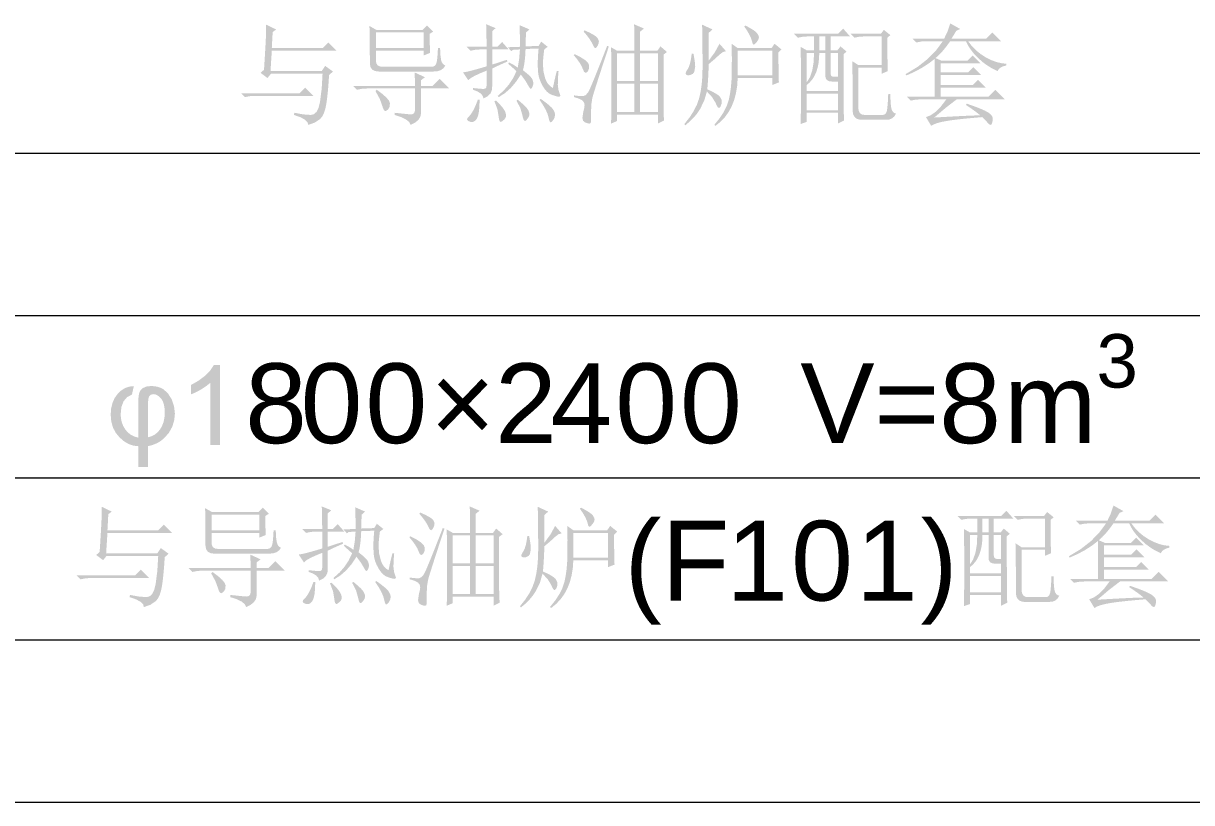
# Model space of a CAD drawing. Header units: millimetres. Extents: x 0 to 383, y 25 to 284.
# Drawn here: x 71.46 to 116, y 124.15 to 153.84 of the extents above; entities that cross this region are included whole.
import ezdxf

# ---------------------------------------------------------------- set-up
doc = ezdxf.new("R2010")
doc.units = ezdxf.units.MM

msp = doc.modelspace()

# ---------------------------------------------------------------- hatches: boundary and pattern name
h = msp.add_hatch(color=0)
h.paths.add_polyline_path([(79.757102, 151.176743), (81.989524, 151.176743), (82.204498, 151.391717), (82.518691, 151.077524), (80.286269, 151.077524), (80.091966, 151.065122), (79.905931, 151.027915)])
h.paths.add_polyline_path([(80.633535, 152.069712), (80.649048, 152.30949), (80.66256, 152.524464), (80.674133, 152.714634), (80.683833, 152.879998), (80.691725, 153.020558), (80.697872, 153.136313), (80.70234, 153.227264), (80.705193, 153.29341), (80.712772, 153.52492), (80.716217, 153.789503), (81.096556, 153.607602), (80.964264, 153.508384), (80.931191, 152.896535), (82.865957, 152.896535), (83.080931, 153.111509), (83.395123, 152.797316), (80.931191, 152.797316), (80.881582, 152.020102), (82.832884, 152.020102), (82.965175, 152.21854), (83.262832, 152.003566), (83.114003, 151.871274), (83.0954, 151.574738), (83.072662, 151.297321), (83.045791, 151.039542), (83.014785, 150.801917), (82.974563, 150.594005), (82.920389, 150.424334), (82.852779, 150.29187), (82.77225, 150.19558), (82.573123, 150.059843), (82.320253, 149.969582), (82.292348, 150.073968), (82.192096, 150.172153), (82.019497, 150.264137), (81.77455, 150.34992), (81.791087, 150.432602), (82.130084, 150.370591), (82.419472, 150.34992), (82.540395, 150.379979), (82.63858, 150.470498), (82.714028, 150.621997), (82.766738, 150.83499), (82.832884, 151.351065), (82.865957, 151.920884), (80.898118, 151.920884), (80.765826, 151.755519), (80.501243, 151.953957)])
h = msp.add_hatch(color=0)
h.paths.add_polyline_path([(85.015696, 152.003566), (84.863767, 152.023203), (84.755247, 152.082114), (84.690135, 152.180299), (84.668431, 152.317759), (84.668172, 152.585959), (84.667397, 152.828322), (84.666105, 153.044846), (84.664296, 153.235532), (84.661971, 153.40038), (84.659129, 153.53939), (84.65577, 153.652561), (84.651894, 153.739894), (84.916477, 153.591066), (86.685878, 153.591066), (86.851243, 153.756431), (87.082753, 153.52492), (86.950462, 153.442238), (86.951495, 153.216929), (86.954596, 153.020558), (86.959764, 152.853127), (86.966998, 152.714634), (86.718951, 152.615415), (86.718951, 152.797316), (84.899941, 152.797316), (84.899941, 152.416977), (84.915444, 152.315692), (84.961953, 152.243345), (85.039467, 152.199936), (85.147988, 152.185467), (87.016608, 152.185467), (87.083873, 152.193735), (87.137186, 152.21854), (87.177063, 152.259881), (87.204021, 152.317759), (87.223572, 152.403542), (87.240539, 152.528599), (87.254405, 152.69293), (87.264655, 152.896535), (87.347337, 152.896535), (87.356294, 152.640909), (87.385922, 152.439026), (87.411674, 152.361425), (87.447245, 152.301911), (87.492117, 152.259967), (87.545774, 152.235076), (87.479628, 152.133791), (87.38041, 152.061444), (87.248118, 152.018035), (87.082753, 152.003566)])
h.paths.add_polyline_path([(84.899941, 153.491847), (84.899941, 152.896535), (86.718951, 152.896535), (86.718951, 153.491847)])
h.paths.add_polyline_path([(85.611009, 150.432602), (85.822882, 150.409951), (85.995481, 150.39195), (86.128807, 150.379117), (86.222858, 150.371969), (86.289003, 150.378084), (86.338613, 150.404353), (86.371686, 150.450259), (86.388222, 150.515285), (86.388222, 151.358644), (84.569212, 151.358644), (84.362506, 151.346242), (84.172337, 151.309035), (84.023509, 151.457863), (86.388222, 151.457863), (86.384088, 151.751385), (86.371686, 151.970493), (86.768561, 151.788592), (86.619733, 151.672837), (86.619733, 151.457863), (87.066217, 151.457863), (87.3308, 151.722446), (87.694602, 151.358644), (86.619733, 151.358644), (86.619733, 150.416066), (86.594928, 150.282741), (86.520514, 150.163885), (86.39649, 150.059499), (86.222858, 149.969582), (86.166014, 150.080169), (86.045091, 150.180421), (85.860089, 150.270338), (85.611009, 150.34992)])
h.paths.add_polyline_path([(84.883405, 151.259425), (84.933014, 151.309035), (85.150141, 151.146771), (85.305773, 151.007244), (85.400427, 150.890456), (85.43462, 150.796405), (85.422217, 150.655845), (85.368474, 150.564894), (85.305773, 150.515285), (85.263743, 150.498748), (85.231704, 150.510117), (85.201731, 150.544224), (85.173826, 150.601068), (85.147988, 150.680649), (85.048769, 150.957635)])
h = msp.add_hatch(color=0)
h.paths.add_polyline_path([(89.927024, 152.929608), (90.390045, 152.946144), (90.389012, 153.214862), (90.385911, 153.442238), (90.380743, 153.628273), (90.373509, 153.772967), (90.753847, 153.607602), (90.621556, 153.491847), (90.614321, 153.291343), (90.609153, 153.136313), (90.606053, 153.026759), (90.605019, 152.962681), (91.101113, 152.979217), (91.200332, 153.144582), (91.448378, 152.946144), (91.316087, 152.846925), (91.27888, 152.532733), (91.266477, 152.284686), (91.287837, 152.0077), (91.354672, 151.738983), (91.407296, 151.617026), (91.473872, 151.51574), (91.553885, 151.435125), (91.646816, 151.375181), (91.687124, 151.570517), (91.725364, 151.743117), (91.761538, 151.892978), (91.795644, 152.020102), (91.86179, 152.020102), (91.837674, 151.731403), (91.834229, 151.496448), (91.858345, 151.30559), (91.911399, 151.14367), (91.926902, 151.100262), (91.923802, 151.069256), (91.902098, 151.050653), (91.86179, 151.044451), (91.833971, 151.048586), (91.783931, 151.060988), (91.712187, 151.081658), (91.619255, 151.110597), (91.519003, 151.157106), (91.424952, 151.230487), (91.337102, 151.330739), (91.255453, 151.457863), (91.186121, 151.594375), (91.134875, 151.723135), (91.101199, 151.844661), (91.084576, 151.959469), (91.072174, 152.157217), (91.06804, 152.301222), (91.076308, 152.578208), (91.101113, 152.879998), (90.605019, 152.863462), (90.592617, 152.620583), (90.571946, 152.404575), (90.543007, 152.215439), (90.5058, 152.053175), (90.652561, 151.937506), (90.762115, 151.83889), (90.834462, 151.757845), (90.869602, 151.694885), (90.894407, 151.60738), (90.902675, 151.557082), (90.894407, 151.499204), (90.869602, 151.42479), (90.83653, 151.362778), (90.803457, 151.342108), (90.762115, 151.375181), (90.704238, 151.474399), (90.584349, 151.676971), (90.423118, 151.887811), (90.240183, 151.610825), (90.038645, 151.375181), (89.818504, 151.180877), (89.579759, 151.027915), (89.546686, 151.077524), (89.777163, 151.285264), (89.9725, 151.511606), (90.132697, 151.756553), (90.257753, 152.020102), (89.943561, 152.301222), (89.976634, 152.350832), (90.175071, 152.243345), (90.307363, 152.152394), (90.361106, 152.491391), (90.390045, 152.846925), (90.125462, 152.830389), (90.059316, 152.78078)])
h.paths.add_polyline_path([(91.134186, 150.928696), (91.183795, 150.961769), (91.361648, 150.831544), (91.498677, 150.72199), (91.595398, 150.633107), (91.652328, 150.564894), (91.709517, 150.457407), (91.729498, 150.366457), (91.712962, 150.258281), (91.663352, 150.162507), (91.605475, 150.092916), (91.564134, 150.0688), (91.540363, 150.080169), (91.518658, 150.114276), (91.499021, 150.17112), (91.481451, 150.250701), (91.441144, 150.392295), (91.36983, 150.552492), (91.267511, 150.731292)])
h.paths.add_polyline_path([(89.116738, 152.946144), (89.115704, 153.241733), (89.112604, 153.483579), (89.107436, 153.671681), (89.100201, 153.80604), (89.464003, 153.657212), (89.331712, 153.541457), (89.331712, 152.946144), (89.530149, 152.946144), (89.71205, 153.128045), (89.960097, 152.846925), (89.331712, 152.846925), (89.331712, 152.268149), (89.441266, 152.304323), (89.57149, 152.346697), (89.722386, 152.395273), (89.893951, 152.45005), (89.910488, 152.383905), (89.731687, 152.305356), (89.575625, 152.235076), (89.442299, 152.173065), (89.331712, 152.119321), (89.331712, 151.42479), (89.317242, 151.279062), (89.257298, 151.156072), (89.151878, 151.05582), (89.000983, 150.978306), (88.969977, 151.079591), (88.893496, 151.168475), (88.771539, 151.244956), (88.604108, 151.309035), (88.604108, 151.375181), (88.74062, 151.360711), (88.852844, 151.350376), (88.941296, 151.344175), (89.006495, 151.342108), (89.053951, 151.349342), (89.088488, 151.371046), (89.109589, 151.40722), (89.116738, 151.457863), (89.116738, 152.036639), (88.850087, 151.927085), (88.645449, 151.829933), (88.502822, 151.745184), (88.422207, 151.672837), (88.223769, 151.970493), (88.372597, 151.997365), (88.571035, 152.044907), (88.819082, 152.11312), (89.116738, 152.202003), (89.116738, 152.846925), (88.901764, 152.846925), (88.695058, 152.834523), (88.504889, 152.797316), (88.356061, 152.946144)])
h.paths.add_polyline_path([(88.786009, 150.928696), (88.852155, 150.928696), (88.845953, 150.679616), (88.82735, 150.478078), (88.796344, 150.324082), (88.752936, 150.217628), (88.700312, 150.147349), (88.642004, 150.101873), (88.578528, 150.081203), (88.510401, 150.085337), (88.406359, 150.126678), (88.372597, 150.184556), (88.393268, 150.238299), (88.45528, 150.300311), (88.537962, 150.401597), (88.620644, 150.540089), (88.703326, 150.715789)])
h.paths.add_polyline_path([(89.48054, 150.895623), (89.6211, 150.755063), (89.728587, 150.63104), (89.803001, 150.523553), (89.844342, 150.432602), (89.859845, 150.355002), (89.856744, 150.287219), (89.83504, 150.228739), (89.794733, 150.179043), (89.71205, 150.109452), (89.662441, 150.085337), (89.632469, 150.097739), (89.608697, 150.134946), (89.591127, 150.196958), (89.579759, 150.283774), (89.530149, 150.573162), (89.414394, 150.879087)])
h.paths.add_polyline_path([(90.307363, 150.928696), (90.462392, 150.798558), (90.580214, 150.689607), (90.66083, 150.60236), (90.704238, 150.537333), (90.741445, 150.445694), (90.753847, 150.382993), (90.733866, 150.287908), (90.676677, 150.201092), (90.61811, 150.13908), (90.588483, 150.11841), (90.557477, 150.130812), (90.530605, 150.168019), (90.507867, 150.230031), (90.489264, 150.316847), (90.406582, 150.610369), (90.257753, 150.895623)])
h = msp.add_hatch(color=0)
h.paths.add_polyline_path([(94.970644, 151.540545), (94.970644, 150.465675), (95.648639, 150.465675), (95.648639, 151.540545)])
h.paths.add_polyline_path([(93.862701, 150.019191), (93.875104, 150.333384), (93.879238, 150.614503), (93.879238, 152.350832), (93.862701, 152.929608), (94.094212, 152.797316), (94.75567, 152.797316), (94.755412, 153.001179), (94.754637, 153.182822), (94.753345, 153.342244), (94.751536, 153.479445), (94.749211, 153.594425), (94.746368, 153.687184), (94.743009, 153.757722), (94.739134, 153.80604), (95.119472, 153.640675), (94.970644, 153.52492), (94.970644, 152.797316), (95.632102, 152.797316), (95.747858, 152.962681), (95.995905, 152.747707), (95.863613, 152.648488), (95.863613, 150.597967), (95.880149, 150.134946), (95.648639, 150.019191), (95.648639, 150.366457), (94.094212, 150.366457), (94.094212, 150.11841)])
h.paths.add_polyline_path([(94.094212, 152.698097), (94.094212, 151.639764), (94.75567, 151.639764), (94.75567, 152.698097)])
h.paths.add_polyline_path([(94.970644, 152.698097), (94.970644, 151.639764), (95.648639, 151.639764), (95.648639, 152.698097)])
h.paths.add_polyline_path([(94.094212, 151.540545), (94.094212, 150.465675), (94.75567, 150.465675), (94.75567, 151.540545)])
h.paths.add_polyline_path([(93.780019, 152.962681), (93.643593, 152.548505), (93.523704, 152.182453), (93.420351, 151.864589), (93.333535, 151.594978), (93.263255, 151.373684), (93.209511, 151.200773), (93.172304, 151.076308), (93.151634, 151.000354), (93.114427, 150.772289), (93.102024, 150.498748), (93.102024, 150.36327), (93.102024, 150.254146), (93.102024, 150.170861), (93.102024, 150.112898), (93.085488, 150.043307), (93.035878, 150.019191), (92.970422, 150.030904), (92.876026, 150.063288), (92.796789, 150.125989), (92.771295, 150.234165), (92.804368, 150.465675), (92.841575, 150.614503), (92.853977, 150.730259), (92.833996, 150.821209), (92.776807, 150.895623), (92.729179, 150.928696), (92.660363, 150.961769), (92.569843, 150.994842), (92.457102, 151.027915), (92.457102, 151.094061), (92.578111, 151.079677), (92.6769, 151.069945), (92.753984, 151.06538), (92.80988, 151.0665), (92.900831, 151.107841), (92.991781, 151.215328), (93.023035, 151.273712), (93.071277, 151.37854), (93.136443, 151.529747), (93.218469, 151.727269), (93.317289, 151.971042), (93.43284, 152.261001), (93.565056, 152.597081), (93.713873, 152.979217)])
h.paths.add_polyline_path([(92.473639, 152.665024), (92.71247, 152.545221), (92.883605, 152.434203), (92.987561, 152.332486), (93.024854, 152.240589), (93.016586, 152.095895), (92.975245, 152.009078), (92.924946, 151.967048), (92.88705, 151.953957), (92.837441, 151.991164), (92.787832, 152.102785), (92.741323, 152.210272), (92.667942, 152.334295), (92.56769, 152.474855), (92.440566, 152.631951)])
h.paths.add_polyline_path([(92.853977, 153.57453), (93.052415, 153.481598), (93.201243, 153.401586), (93.300462, 153.335009), (93.350071, 153.282385), (93.387278, 153.203148), (93.399681, 153.144582), (93.387278, 153.070857), (93.350071, 152.984729), (93.304596, 152.917894), (93.267389, 152.896535), (93.21778, 152.929608), (93.16817, 153.028826), (93.109259, 153.140447), (93.031744, 153.260337), (92.935626, 153.388494), (92.820905, 153.52492)])
h = msp.add_hatch(color=0)
h.paths.add_polyline_path([(97.798378, 149.969582), (98.000003, 150.220815), (98.158735, 150.46223), (98.275094, 150.694344), (98.349594, 150.917672), (98.397136, 151.147029), (98.432276, 151.39654), (98.455014, 151.665688), (98.465349, 151.953957), (98.468794, 152.528599), (98.459837, 153.061899), (98.691347, 152.896535), (99.981191, 152.896535), (100.096946, 153.061899), (100.36153, 152.846925), (100.245774, 152.73117), (100.246033, 152.499918), (100.246808, 152.293988), (100.2481, 152.113378), (100.249908, 151.958091), (100.252234, 151.828124), (100.255076, 151.72348), (100.258435, 151.644156), (100.262311, 151.590155), (100.014264, 151.490936), (100.014264, 151.755519), (98.691347, 151.755519), (98.670935, 151.455796), (98.626235, 151.176743), (98.557247, 150.918361), (98.463971, 150.680649), (98.346407, 150.463608), (98.204555, 150.267238), (98.038416, 150.091538), (97.847988, 149.936509)])
h.paths.add_polyline_path([(98.989003, 153.756431), (99.159536, 153.663413), (99.290794, 153.582798), (99.382778, 153.514585), (99.435488, 153.458774), (99.485097, 153.371958), (99.501634, 153.309946), (99.480963, 153.22313), (99.418951, 153.128045), (99.348671, 153.053631), (99.303196, 153.028826), (99.261855, 153.061899), (99.23705, 153.161118), (99.199843, 153.276873), (99.137832, 153.409165), (99.051015, 153.557993), (98.939394, 153.723358)])
h.paths.add_polyline_path([(98.691347, 152.797316), (98.691347, 151.854738), (100.014264, 151.854738), (100.014264, 152.797316)])
h.paths.add_polyline_path([(97.335358, 153.789503), (97.732233, 153.607602), (97.583405, 153.475311), (97.583405, 152.416977), (97.819049, 152.735304), (97.996816, 153.061899), (98.244863, 152.78078), (98.120839, 152.743572), (97.98028, 152.631951), (97.806647, 152.470721), (97.583405, 152.284686), (97.580304, 152.088315), (97.571002, 151.863006), (97.555499, 151.608758), (97.533795, 151.325571), (97.706394, 151.245989), (97.843854, 151.172609), (97.946173, 151.10543), (98.013352, 151.044451), (98.079498, 150.921117), (98.079498, 150.78538), (98.038846, 150.673759), (97.985792, 150.620016), (97.955733, 150.62303), (97.923091, 150.656534), (97.887348, 150.72001), (97.847988, 150.812941), (97.715696, 151.027915), (97.517259, 151.242889), (97.41804, 150.899757), (97.252675, 150.564894), (97.143121, 150.40263), (97.012897, 150.246567), (96.862002, 150.096706), (96.690436, 149.953045), (96.657363, 150.002655), (96.853733, 150.249668), (97.012897, 150.494614), (97.134853, 150.737493), (97.219602, 150.978306), (97.27748, 151.23152), (97.318821, 151.511606), (97.343626, 151.818564), (97.351894, 152.152394), (97.350861, 152.515163), (97.34776, 152.908937), (97.342592, 153.333717)])
h.paths.add_polyline_path([(97.004628, 152.681561), (97.033567, 152.526531), (97.054238, 152.392173), (97.06664, 152.278485), (97.070774, 152.185467), (97.037701, 151.992542), (96.983958, 151.917439), (96.888873, 151.871274), (96.789655, 151.858872), (96.723509, 151.887811), (96.709039, 151.91985), (96.71524, 151.966359), (96.742112, 152.027337), (96.789655, 152.102785), (96.836163, 152.194769), (96.876471, 152.321893), (96.910577, 152.484157), (96.938483, 152.681561)])
h = msp.add_hatch(color=0)
h.dxf.hatch_style = 2
h.paths.add_polyline_path([(105.35554, 153.260337), (106.562701, 153.260337), (106.686725, 153.520786), (106.794212, 153.839113), (107.17455, 153.624139), (107.025722, 153.557993), (106.843821, 153.260337), (108.166738, 153.260337), (108.398248, 153.491847), (108.728977, 153.161118), (107.472207, 153.161118), (107.612853, 152.980251), (107.770552, 152.817987), (107.945821, 152.674326), (108.139177, 152.549269), (108.340629, 152.44695), (108.539497, 152.371502), (108.735265, 152.322926), (108.927415, 152.301222), (108.927415, 152.235076), (108.807526, 152.203037), (108.712441, 152.156528), (108.642161, 152.09555), (108.596686, 152.020102), (108.395148, 152.119407), (108.203945, 152.235765), (108.023077, 152.369693), (107.852545, 152.521708), (107.699583, 152.682853), (107.571425, 152.84348), (107.468072, 153.003074), (107.389524, 153.161118), (106.794212, 153.161118), (106.647451, 152.95958), (106.504824, 152.784914), (106.366331, 152.637119), (106.231972, 152.516196), (106.463483, 152.416977), (107.45567, 152.416977), (107.654108, 152.615415), (107.951764, 152.317759), (106.43041, 152.317759), (106.43041, 151.970493), (107.472207, 151.970493), (107.670644, 152.168931), (107.9683, 151.871274), (106.43041, 151.871274), (106.43041, 151.490936), (107.654108, 151.490936), (107.852545, 151.689373), (108.150201, 151.391717), (106.43041, 151.391717), (106.43041, 151.044451), (108.24942, 151.044451), (108.514003, 151.309035), (108.877806, 150.945233), (107.042259, 150.945233), (106.612311, 150.614503), (106.389069, 150.424334), (106.182363, 150.250701), (106.517226, 150.27008), (106.819016, 150.286875), (107.087734, 150.301086), (107.323378, 150.312713), (107.52595, 150.321756), (107.695449, 150.328216), (107.831875, 150.332092), (107.935227, 150.333384), (107.857713, 150.401597), (107.740924, 150.49048), (107.584861, 150.600034), (107.389524, 150.730259), (107.422597, 150.779868), (107.696482, 150.684783), (107.922825, 150.597967), (108.101626, 150.519419), (108.232884, 150.449139), (108.324868, 150.38084), (108.385846, 150.30789), (108.415818, 150.229772), (108.414785, 150.14597), (108.397215, 150.069575), (108.377578, 150.014368), (108.355874, 149.980864), (108.332102, 149.969582), (108.265957, 150.002655), (108.154336, 150.126678), (108.01791, 150.267238), (107.626202, 150.234079), (107.277903, 150.200403), (106.973012, 150.165694), (106.71153, 150.129434), (106.491388, 150.089213), (106.31052, 150.043307), (106.168927, 149.992233), (106.066608, 149.936509), (105.86817, 150.267238), (106.041803, 150.333384), (106.231972, 150.465675), (106.434544, 150.668247), (106.645384, 150.945233), (105.686269, 150.945233), (105.479563, 150.93283), (105.289394, 150.895623), (105.140566, 151.044451), (106.198899, 151.044451), (106.198899, 152.483123), (105.958087, 152.301222), (105.698671, 152.135858), (105.420652, 151.98703), (105.12403, 151.854738), (105.090957, 151.904347), (105.549843, 152.181333), (105.934316, 152.483123), (106.252643, 152.809718), (106.513092, 153.161118), (105.901243, 153.161118), (105.694537, 153.148716), (105.504368, 153.111509)])
h = msp.add_hatch(color=0)
h.paths.add_polyline_path([(104.396425, 153.29341), (104.397459, 152.891367), (104.400559, 152.545135), (104.405727, 152.254713), (104.412962, 152.020102), (104.181451, 151.920884), (104.181451, 152.152394), (103.288483, 152.152394), (103.288483, 150.63104), (103.305019, 150.501849), (103.354628, 150.411932), (103.437311, 150.361289), (103.553066, 150.34992), (104.214524, 150.34992), (104.274469, 150.360255), (104.322011, 150.391261), (104.357151, 150.442938), (104.379889, 150.515285), (104.395392, 150.616571), (104.408828, 150.755063), (104.420197, 150.930763), (104.429498, 151.14367), (104.512181, 151.14367), (104.514248, 150.980373), (104.520449, 150.837746), (104.530784, 150.715789), (104.545253, 150.614503), (104.569025, 150.532855), (104.607265, 150.469809), (104.659975, 150.425368), (104.727155, 150.39953), (104.659975, 150.292043), (104.574192, 150.217628), (104.469806, 150.176287), (104.346816, 150.168019), (103.48692, 150.168019), (103.386409, 150.166986), (103.299851, 150.180421), (103.227246, 150.208327), (103.168593, 150.250701), (103.123893, 150.307545), (103.093146, 150.378859), (103.076351, 150.464642), (103.073509, 150.564894), (103.07325, 150.911901), (103.072475, 151.225319), (103.071183, 151.505147), (103.069375, 151.751385), (103.067049, 151.964034), (103.064207, 152.143092), (103.060848, 152.288561), (103.056972, 152.400441), (103.288483, 152.251613), (104.181451, 152.251613), (104.181451, 153.343019), (103.53653, 153.343019), (103.329824, 153.330617), (103.139655, 153.29341), (102.990826, 153.442238), (104.148378, 153.442238), (104.264134, 153.591066), (104.512181, 153.392628)])
h.paths.add_polyline_path([(102.726243, 152.665024), (102.726501, 152.184175), (102.727277, 151.750351), (102.728568, 151.363553), (102.730377, 151.023781), (102.732703, 150.731034), (102.735545, 150.485312), (102.738904, 150.286617), (102.74278, 150.134946), (102.511269, 150.019191), (102.511269, 150.432602), (101.320644, 150.432602), (101.320644, 150.085337), (101.089134, 150.002655), (101.096368, 150.285841), (101.101536, 150.622772), (101.104637, 151.013446), (101.10567, 151.457863), (101.104637, 151.904347), (101.101536, 152.301222), (101.096368, 152.648488), (101.089134, 152.946144), (101.320644, 152.813852), (101.601764, 152.813852), (101.601764, 153.343019), (101.38679, 153.343019), (101.180084, 153.330617), (100.989915, 153.29341), (100.841087, 153.442238), (102.511269, 153.442238), (102.709707, 153.640675), (102.97429, 153.343019), (102.230149, 153.343019), (102.230149, 152.813852), (102.494733, 152.813852), (102.610488, 152.962681), (102.841998, 152.764243)])
h.paths.add_polyline_path([(101.800201, 153.343019), (101.800201, 152.813852), (102.031712, 152.813852), (102.031712, 153.343019)])
h.paths.add_polyline_path([(102.230149, 152.714634), (102.230149, 151.953957), (102.237384, 151.888844), (102.259088, 151.842336), (102.295262, 151.81443), (102.345905, 151.805128), (102.511269, 151.805128), (102.511269, 152.714634)])
h.paths.add_polyline_path([(101.800201, 152.714634), (101.792708, 152.503794), (101.770229, 152.30949), (101.732764, 152.131724), (101.680312, 151.970493), (101.612874, 151.825799), (101.53045, 151.697641), (101.43304, 151.58602), (101.320644, 151.490936), (101.320644, 151.259425), (102.511269, 151.259425), (102.511269, 151.623227), (102.279759, 151.623227), (102.165037, 151.63873), (102.085455, 151.685239), (102.041014, 151.762754), (102.031712, 151.871274), (102.031712, 152.714634)])
h.paths.add_polyline_path([(101.320644, 152.714634), (101.320644, 151.590155), (101.443634, 151.784458), (101.531484, 152.036639), (101.584194, 152.346697), (101.601764, 152.714634)])
h.paths.add_polyline_path([(101.320644, 151.160207), (101.320644, 150.531821), (102.511269, 150.531821), (102.511269, 151.160207)])
h = msp.add_hatch(color=0)
h.dxf.hatch_style = 2
h.paths.add_polyline_path([(0.338667, 148.868253), (382.982611, 148.868253), (382.982611, 148.910587), (0.338667, 148.910587)])
h = msp.add_hatch(color=0)
h.dxf.hatch_style = 2
h.paths.add_polyline_path([(0.338667, 142.687587), (382.982611, 142.687587), (382.982611, 142.72992), (0.338667, 142.72992)])
h = msp.add_hatch(color=0)
h.dxf.hatch_style = 2
h.paths.add_polyline_path([(78.960398, 137.77692), (78.591084, 137.77692), (78.591084, 140.147146), (78.430542, 140.01761), (78.232794, 139.888075), (78.027466, 139.775765), (77.846943, 139.700661), (77.846943, 140.058951), (78.135642, 140.220871), (78.387134, 140.411729), (78.588328, 140.617746), (78.723375, 140.819628), (78.960398, 140.819628)])
h = msp.add_hatch(color=0)
h.paths.add_polyline_path([(75.671495, 140.014854), (75.599837, 139.695149), (75.411735, 139.592744), (75.277376, 139.434011), (75.196761, 139.218434), (75.169889, 138.945497), (75.18031, 138.788486), (75.211919, 138.640261), (75.265232, 138.501338), (75.340766, 138.372233), (75.434644, 138.258717), (75.550227, 138.166905), (75.686481, 138.097831), (75.842372, 138.052528), (75.842372, 139.41403), (75.85064, 139.606955), (75.875444, 139.750271), (75.926432, 139.857069), (76.01876, 139.943196), (76.146918, 140.000385), (76.316417, 140.020366), (76.45801, 140.01227), (76.585134, 139.988671), (76.697789, 139.950603), (76.795974, 139.899099), (76.965473, 139.746826), (77.110167, 139.524273), (77.204562, 139.254177), (77.236946, 138.967545), (77.212141, 138.719498), (77.137727, 138.471451), (77.005436, 138.232362), (76.806998, 138.013943), (76.682975, 137.915671), (76.542415, 137.835487), (76.385319, 137.772872), (76.211686, 137.727311), (76.211686, 136.933561), (75.842372, 136.933561), (75.842372, 137.727311), (75.654442, 137.748067), (75.471679, 137.810682), (75.295118, 137.915671), (75.125792, 138.063552), (74.977911, 138.24218), (74.872922, 138.446647), (74.810307, 138.675918), (74.78955, 138.92896), (74.806087, 139.161504), (74.855696, 139.37131), (74.938378, 139.558379), (75.054134, 139.72271), (75.192454, 139.852849), (75.342144, 139.945263), (75.502168, 139.999437)])
h.paths.add_polyline_path([(76.211686, 138.069064), (76.338896, 138.102223), (76.456288, 138.160704), (76.564377, 138.245022), (76.663682, 138.355696), (76.744125, 138.489108), (76.802864, 138.641639), (76.838865, 138.813808), (76.851095, 139.00613), (76.841966, 139.17649), (76.815266, 139.323079), (76.772031, 139.444863), (76.713292, 139.540809), (76.642064, 139.614017), (76.569287, 139.667589), (76.495476, 139.700489), (76.421148, 139.711686), (76.324685, 139.691704), (76.261295, 139.634516), (76.239591, 139.586026), (76.224088, 139.515315), (76.214786, 139.422901), (76.211686, 139.309299)])
h = msp.add_hatch(color=0)
h.dxf.hatch_style = 2
h.paths.add_polyline_path([(0.338667, 136.50692), (382.982611, 136.50692), (382.982611, 136.549264), (0.338667, 136.549264)])
h = msp.add_hatch(color=0)
h.paths.add_polyline_path([(73.491769, 132.804076), (75.724191, 132.804076), (75.939165, 133.01905), (76.253358, 132.704858), (74.020936, 132.704858), (73.826632, 132.692455), (73.640597, 132.655248)])
h.paths.add_polyline_path([(74.368201, 133.697045), (74.383715, 133.936824), (74.397226, 134.151798), (74.4088, 134.341967), (74.4185, 134.507332), (74.426391, 134.647891), (74.432539, 134.763647), (74.437006, 134.854597), (74.439859, 134.920743), (74.447439, 135.152253), (74.450884, 135.416837), (74.831222, 135.234936), (74.698931, 135.135717), (74.665858, 134.523868), (76.600623, 134.523868), (76.815597, 134.738842), (77.12979, 134.424649), (74.665858, 134.424649), (74.616248, 133.647436), (76.56755, 133.647436), (76.699842, 133.845873), (76.997498, 133.630899), (76.84867, 133.498608), (76.830067, 133.202071), (76.807329, 132.924655), (76.780457, 132.666875), (76.749451, 132.42925), (76.70923, 132.221338), (76.655056, 132.051668), (76.587446, 131.919204), (76.506917, 131.822913), (76.30779, 131.687176), (76.05492, 131.596915), (76.027015, 131.701301), (75.926763, 131.799487), (75.754163, 131.891471), (75.509217, 131.977253), (75.525753, 132.059936), (75.864751, 131.997924), (76.154139, 131.977253), (76.275062, 132.007312), (76.373247, 132.097832), (76.448695, 132.24933), (76.501405, 132.462323), (76.56755, 132.978398), (76.600623, 133.548217), (74.632785, 133.548217), (74.500493, 133.382852), (74.23591, 133.58129)])
h = msp.add_hatch(color=0)
h.paths.add_polyline_path([(83.661691, 134.556941), (84.124712, 134.573477), (84.123678, 134.842195), (84.120578, 135.069571), (84.11541, 135.255606), (84.108175, 135.4003), (84.488514, 135.234936), (84.356222, 135.119181), (84.348988, 134.918676), (84.34382, 134.763647), (84.340719, 134.654093), (84.339686, 134.590014), (84.83578, 134.60655), (84.934998, 134.771915), (85.183045, 134.573477), (85.050753, 134.474259), (85.013546, 134.160066), (85.001144, 133.912019), (85.022504, 133.635033), (85.089339, 133.366316), (85.141962, 133.24436), (85.208539, 133.143074), (85.288551, 133.062459), (85.381483, 133.002514), (85.42179, 133.197851), (85.460031, 133.37045), (85.496204, 133.520312), (85.530311, 133.647436), (85.596457, 133.647436), (85.572341, 133.358737), (85.568896, 133.123781), (85.593012, 132.932923), (85.646066, 132.771003), (85.661569, 132.727595), (85.658468, 132.696589), (85.636764, 132.677986), (85.596457, 132.671785), (85.568637, 132.675919), (85.518597, 132.688321), (85.446853, 132.708992), (85.353922, 132.737931), (85.25367, 132.784439), (85.159618, 132.85782), (85.071769, 132.958072), (84.99012, 133.085196), (84.920787, 133.221708), (84.869541, 133.350469), (84.835866, 133.471994), (84.819243, 133.586802), (84.806841, 133.784551), (84.802707, 133.928556), (84.810975, 134.205541), (84.83578, 134.507332), (84.339686, 134.490795), (84.327283, 134.247916), (84.306613, 134.031908), (84.277674, 133.842773), (84.240467, 133.680509), (84.387228, 133.56484), (84.496782, 133.466224), (84.569129, 133.385178), (84.604269, 133.322219), (84.629074, 133.234713), (84.637342, 133.184415), (84.629074, 133.126537), (84.604269, 133.052123), (84.571196, 132.990112), (84.538123, 132.969441), (84.496782, 133.002514), (84.438905, 133.101733), (84.319015, 133.304304), (84.157785, 133.515144), (83.97485, 133.238158), (83.773312, 133.002514), (83.55317, 132.808211), (83.314425, 132.655248), (83.281352, 132.704858), (83.511829, 132.912597), (83.707166, 133.13894), (83.867363, 133.383886), (83.99242, 133.647436), (83.678227, 133.928556), (83.7113, 133.978165), (83.909738, 133.870678), (84.04203, 133.779727), (84.095773, 134.118725), (84.124712, 134.474259), (83.860128, 134.457722), (83.793983, 134.408113)])
h.paths.add_polyline_path([(84.868852, 132.55603), (84.918462, 132.589102), (85.096315, 132.458878), (85.233344, 132.349324), (85.330065, 132.26044), (85.386995, 132.192227), (85.444183, 132.08474), (85.464165, 131.99379), (85.447628, 131.885614), (85.398019, 131.78984), (85.340141, 131.720249), (85.2988, 131.696134), (85.275029, 131.707502), (85.253325, 131.741609), (85.233688, 131.798453), (85.216118, 131.878035), (85.17581, 132.019628), (85.104497, 132.179825), (85.002178, 132.358626)])
h.paths.add_polyline_path([(82.851405, 134.573477), (82.850371, 134.869067), (82.84727, 135.110912), (82.842103, 135.299015), (82.834868, 135.433373), (83.19867, 135.284545), (83.066378, 135.16879), (83.066378, 134.573477), (83.264816, 134.573477), (83.446717, 134.755378), (83.694764, 134.474259), (83.066378, 134.474259), (83.066378, 133.895483), (83.175933, 133.931656), (83.306157, 133.974031), (83.457052, 134.022607), (83.628618, 134.077384), (83.645155, 134.011238), (83.466354, 133.93269), (83.310291, 133.86241), (83.176966, 133.800398), (83.066378, 133.746655), (83.066378, 133.052123), (83.051909, 132.906396), (82.991964, 132.783406), (82.886544, 132.683154), (82.735649, 132.605639), (82.704643, 132.706925), (82.628162, 132.795808), (82.506206, 132.872289), (82.338774, 132.936368), (82.338774, 133.002514), (82.475286, 132.988044), (82.58751, 132.977709), (82.675963, 132.971508), (82.741161, 132.969441), (82.788618, 132.976676), (82.823155, 132.99838), (82.844256, 133.034553), (82.851405, 133.085196), (82.851405, 133.663972), (82.584754, 133.554418), (82.380115, 133.457266), (82.237488, 133.372517), (82.156873, 133.30017), (81.958436, 133.597826), (82.107264, 133.624698), (82.305701, 133.67224), (82.553748, 133.740453), (82.851405, 133.829337), (82.851405, 134.474259), (82.636431, 134.474259), (82.429725, 134.461856), (82.239556, 134.424649), (82.090727, 134.573477)])
h.paths.add_polyline_path([(82.520675, 132.55603), (82.586821, 132.55603), (82.58062, 132.306949), (82.562016, 132.105411), (82.531011, 131.951415), (82.487602, 131.844962), (82.434979, 131.774682), (82.37667, 131.729207), (82.313194, 131.708536), (82.245068, 131.71267), (82.141026, 131.754011), (82.107264, 131.811889), (82.127934, 131.865632), (82.189946, 131.927644), (82.272628, 132.02893), (82.355311, 132.167423), (82.437993, 132.343123)])
h.paths.add_polyline_path([(83.215207, 132.522957), (83.355766, 132.382397), (83.463253, 132.258373), (83.537668, 132.150886), (83.579009, 132.059936), (83.594512, 131.982335), (83.591411, 131.914553), (83.569707, 131.856072), (83.529399, 131.806377), (83.446717, 131.736786), (83.397108, 131.71267), (83.367135, 131.725072), (83.343364, 131.76228), (83.325794, 131.824291), (83.314425, 131.911108), (83.264816, 132.200496), (83.149061, 132.50642)])
h.paths.add_polyline_path([(84.04203, 132.55603), (84.197059, 132.425891), (84.314881, 132.31694), (84.395496, 132.229693), (84.438905, 132.164667), (84.476112, 132.073027), (84.488514, 132.010326), (84.468532, 131.915242), (84.411344, 131.828425), (84.352777, 131.766414), (84.323149, 131.745743), (84.292143, 131.758145), (84.265272, 131.795352), (84.242534, 131.857364), (84.223931, 131.944181), (84.141248, 132.237703), (83.99242, 132.522957)])
h = msp.add_hatch(color=0)
h.paths.add_polyline_path([(88.705311, 133.167878), (88.705311, 132.093009), (89.383306, 132.093009), (89.383306, 133.167878)])
h.paths.add_polyline_path([(87.597368, 131.646524), (87.60977, 131.960717), (87.613905, 132.241837), (87.613905, 133.978165), (87.597368, 134.556941), (87.828878, 134.424649), (88.490337, 134.424649), (88.490078, 134.628513), (88.489303, 134.810155), (88.488011, 134.969577), (88.486203, 135.106778), (88.483877, 135.221758), (88.481035, 135.314517), (88.477676, 135.385056), (88.4738, 135.433373), (88.854139, 135.268009), (88.705311, 135.152253), (88.705311, 134.424649), (89.366769, 134.424649), (89.482524, 134.590014), (89.730571, 134.37504), (89.59828, 134.275821), (89.59828, 132.2253), (89.614816, 131.76228), (89.383306, 131.646524), (89.383306, 131.99379), (87.828878, 131.99379), (87.828878, 131.745743)])
h.paths.add_polyline_path([(87.828878, 134.325431), (87.828878, 133.267097), (88.490337, 133.267097), (88.490337, 134.325431)])
h.paths.add_polyline_path([(88.705311, 134.325431), (88.705311, 133.267097), (89.383306, 133.267097), (89.383306, 134.325431)])
h.paths.add_polyline_path([(87.828878, 133.167878), (87.828878, 132.093009), (88.490337, 132.093009), (88.490337, 133.167878)])
h.paths.add_polyline_path([(87.514686, 134.590014), (87.37826, 134.175838), (87.258371, 133.809786), (87.155018, 133.491922), (87.068201, 133.222311), (86.997921, 133.001017), (86.944178, 132.828106), (86.906971, 132.703641), (86.8863, 132.627687), (86.849093, 132.399622), (86.836691, 132.126082), (86.836691, 131.990603), (86.836691, 131.88148), (86.836691, 131.798195), (86.836691, 131.740231), (86.820155, 131.67064), (86.770545, 131.646524), (86.705088, 131.658238), (86.610693, 131.690622), (86.531456, 131.753322), (86.505962, 131.861498), (86.539035, 132.093009), (86.576242, 132.241837), (86.588644, 132.357592), (86.568663, 132.448543), (86.511474, 132.522957), (86.463846, 132.55603), (86.39503, 132.589102), (86.30451, 132.622175), (86.191769, 132.655248), (86.191769, 132.721394), (86.312778, 132.707011), (86.411566, 132.697278), (86.48865, 132.692714), (86.544547, 132.693833), (86.635497, 132.735174), (86.726448, 132.842661), (86.757701, 132.901045), (86.805943, 133.005873), (86.87111, 133.15708), (86.953135, 133.354603), (87.051956, 133.598375), (87.167506, 133.888334), (87.299723, 134.224414), (87.44854, 134.60655)])
h.paths.add_polyline_path([(86.208306, 134.292358), (86.447137, 134.172554), (86.618272, 134.061536), (86.722228, 133.95982), (86.759521, 133.867922), (86.751253, 133.723228), (86.709911, 133.636411), (86.659613, 133.594381), (86.621717, 133.58129), (86.572108, 133.618497), (86.522498, 133.730118), (86.475989, 133.837605), (86.402609, 133.961628), (86.302357, 134.102188), (86.175233, 134.259285)])
h.paths.add_polyline_path([(86.588644, 135.201863), (86.787082, 135.108931), (86.93591, 135.028919), (87.035128, 134.962343), (87.084738, 134.909719), (87.121945, 134.830482), (87.134347, 134.771915), (87.121945, 134.69819), (87.084738, 134.612062), (87.039263, 134.545228), (87.002056, 134.523868), (86.952446, 134.556941), (86.902837, 134.65616), (86.843926, 134.767781), (86.766411, 134.88767), (86.670293, 135.015828), (86.555571, 135.152253)])
h = msp.add_hatch(color=0)
h.paths.add_polyline_path([(91.533045, 131.596915), (91.734669, 131.848149), (91.893402, 132.089564), (92.00976, 132.321677), (92.08426, 132.545005), (92.131803, 132.774362), (92.166943, 133.023873), (92.18968, 133.293022), (92.200016, 133.58129), (92.203461, 134.155932), (92.194503, 134.689233), (92.426014, 134.523868), (93.715858, 134.523868), (93.831613, 134.689233), (94.096196, 134.474259), (93.980441, 134.358503), (93.980699, 134.127251), (93.981475, 133.921321), (93.982766, 133.740712), (93.984575, 133.585424), (93.986901, 133.455458), (93.989743, 133.350813), (93.993102, 133.27149), (93.996977, 133.217488), (93.748931, 133.118269), (93.748931, 133.382852), (92.426014, 133.382852), (92.405602, 133.083129), (92.360902, 132.804076), (92.291914, 132.545694), (92.198638, 132.307983), (92.081074, 132.090942), (91.939222, 131.894571), (91.773082, 131.718871), (91.582655, 131.563842)])
h.paths.add_polyline_path([(92.72367, 135.383764), (92.894202, 135.290746), (93.025461, 135.210131), (93.117445, 135.141918), (93.170155, 135.086108), (93.219764, 134.999291), (93.2363, 134.93728), (93.21563, 134.850463), (93.153618, 134.755378), (93.083338, 134.680964), (93.037863, 134.65616), (92.996522, 134.689233), (92.971717, 134.788451), (92.93451, 134.904207), (92.872498, 135.036498), (92.785682, 135.185326), (92.674061, 135.350691)])
h.paths.add_polyline_path([(92.426014, 134.424649), (92.426014, 133.482071), (93.748931, 133.482071), (93.748931, 134.424649)])
h.paths.add_polyline_path([(91.070024, 135.416837), (91.466899, 135.234936), (91.318071, 135.102644), (91.318071, 134.044311), (91.553716, 134.362638), (91.731483, 134.689233), (91.97953, 134.408113), (91.855506, 134.370906), (91.714946, 134.259285), (91.541313, 134.098054), (91.318071, 133.912019), (91.314971, 133.715649), (91.305669, 133.490339), (91.290166, 133.236091), (91.268462, 132.952905), (91.441061, 132.873323), (91.57852, 132.799942), (91.68084, 132.732763), (91.748019, 132.671785), (91.814165, 132.54845), (91.814165, 132.412714), (91.773513, 132.301092), (91.720458, 132.247349), (91.6904, 132.250363), (91.657758, 132.283867), (91.622015, 132.347343), (91.582655, 132.440274), (91.450363, 132.655248), (91.251925, 132.870222), (91.152707, 132.527091), (90.987342, 132.192227), (90.877788, 132.029963), (90.747563, 131.873901), (90.596668, 131.724039), (90.425102, 131.580378), (90.39203, 131.629988), (90.5884, 131.877001), (90.747563, 132.121947), (90.86952, 132.364827), (90.954269, 132.605639), (91.012147, 132.858853), (91.053488, 133.13894), (91.078293, 133.445898), (91.086561, 133.779727), (91.085527, 134.142496), (91.082427, 134.53627), (91.077259, 134.961051)])
h.paths.add_polyline_path([(90.739295, 134.308894), (90.768234, 134.153865), (90.788905, 134.019506), (90.801307, 133.905818), (90.805441, 133.8128), (90.772368, 133.619875), (90.718625, 133.544772), (90.62354, 133.498608), (90.524321, 133.486205), (90.458175, 133.515144), (90.443706, 133.547183), (90.449907, 133.593692), (90.476779, 133.65467), (90.524321, 133.730118), (90.57083, 133.822102), (90.611138, 133.949226), (90.645244, 134.11149), (90.673149, 134.308894)])
h = msp.add_hatch(color=0)
h.dxf.hatch_style = 2
h.paths.add_polyline_path([(111.57854, 134.88767), (112.785701, 134.88767), (112.909725, 135.148119), (113.017212, 135.466446), (113.39755, 135.251472), (113.248722, 135.185326), (113.066821, 134.88767), (114.389738, 134.88767), (114.621248, 135.119181), (114.951977, 134.788451), (113.695207, 134.788451), (113.835853, 134.607584), (113.993552, 134.44532), (114.168821, 134.301659), (114.362177, 134.176602), (114.563629, 134.074283), (114.762497, 133.998836), (114.958265, 133.95026), (115.150415, 133.928556), (115.150415, 133.86241), (115.030526, 133.83037), (114.935441, 133.783862), (114.865161, 133.722883), (114.819686, 133.647436), (114.618148, 133.746741), (114.426945, 133.863099), (114.246077, 133.997027), (114.075545, 134.149042), (113.922583, 134.310186), (113.794425, 134.470814), (113.691072, 134.630408), (113.612524, 134.788451), (113.017212, 134.788451), (112.870451, 134.586913), (112.727824, 134.412247), (112.589331, 134.264452), (112.454972, 134.14353), (112.686483, 134.044311), (113.67867, 134.044311), (113.877108, 134.242748), (114.174764, 133.945092), (112.65341, 133.945092), (112.65341, 133.597826), (113.695207, 133.597826), (113.893644, 133.796264), (114.1913, 133.498608), (112.65341, 133.498608), (112.65341, 133.118269), (113.877108, 133.118269), (114.075545, 133.316707), (114.373201, 133.01905), (112.65341, 133.01905), (112.65341, 132.671785), (114.47242, 132.671785), (114.737003, 132.936368), (115.100806, 132.572566), (113.265259, 132.572566), (112.835311, 132.241837), (112.612069, 132.051668), (112.405363, 131.878035), (112.740226, 131.897413), (113.042016, 131.914208), (113.310734, 131.928419), (113.546378, 131.940046), (113.74895, 131.94909), (113.918449, 131.955549), (114.054875, 131.959425), (114.158227, 131.960717), (114.080713, 132.02893), (113.963924, 132.117813), (113.807861, 132.227367), (113.612524, 132.357592), (113.645597, 132.407201), (113.919482, 132.312117), (114.145825, 132.2253), (114.324626, 132.146752), (114.455884, 132.076472), (114.547868, 132.008173), (114.608846, 131.935223), (114.638818, 131.857106), (114.637785, 131.773304), (114.620215, 131.696909), (114.600578, 131.641701), (114.578874, 131.608198), (114.555102, 131.596915), (114.488957, 131.629988), (114.377336, 131.754011), (114.24091, 131.894571), (113.849202, 131.861412), (113.500903, 131.827736), (113.196012, 131.793027), (112.93453, 131.756767), (112.714388, 131.716546), (112.53352, 131.67064), (112.391927, 131.619566), (112.289608, 131.563842), (112.09117, 131.894571), (112.264803, 131.960717), (112.454972, 132.093009), (112.657544, 132.29558), (112.868384, 132.572566), (111.909269, 132.572566), (111.702563, 132.560164), (111.512394, 132.522957), (111.363566, 132.671785), (112.421899, 132.671785), (112.421899, 134.110457), (112.181087, 133.928556), (111.921671, 133.763191), (111.643652, 133.614363), (111.34703, 133.482071), (111.313957, 133.531681), (111.772843, 133.808666), (112.157316, 134.110457), (112.475643, 134.437052), (112.736092, 134.788451), (112.124243, 134.788451), (111.917537, 134.776049), (111.727368, 134.738842)])
h = msp.add_hatch(color=0)
h.paths.add_polyline_path([(78.750363, 133.630899), (78.598434, 133.650536), (78.489914, 133.709447), (78.424801, 133.807633), (78.403097, 133.945092), (78.402839, 134.213293), (78.402064, 134.455655), (78.400772, 134.672179), (78.398963, 134.862865), (78.396638, 135.027713), (78.393795, 135.166723), (78.390436, 135.279894), (78.386561, 135.367227), (78.651144, 135.218399), (80.420545, 135.218399), (80.58591, 135.383764), (80.81742, 135.152253), (80.685128, 135.069571), (80.686162, 134.844262), (80.689263, 134.647891), (80.69443, 134.48046), (80.701665, 134.341967), (80.453618, 134.242748), (80.453618, 134.424649), (78.634608, 134.424649), (78.634608, 134.044311), (78.650111, 133.943025), (78.696619, 133.870678), (78.774134, 133.82727), (78.882655, 133.8128), (80.751274, 133.8128), (80.81854, 133.821069), (80.871853, 133.845873), (80.91173, 133.887214), (80.938688, 133.945092), (80.958238, 134.030875), (80.975206, 134.155932), (80.989072, 134.320263), (80.999321, 134.523868), (81.082003, 134.523868), (81.090961, 134.268242), (81.120589, 134.066359), (81.146341, 133.988759), (81.181911, 133.929245), (81.226784, 133.887301), (81.280441, 133.86241), (81.214295, 133.761124), (81.115076, 133.688777), (80.982785, 133.645369), (80.81742, 133.630899)])
h.paths.add_polyline_path([(78.634608, 135.119181), (78.634608, 134.523868), (80.453618, 134.523868), (80.453618, 135.119181)])
h.paths.add_polyline_path([(79.345675, 132.059936), (79.557549, 132.037284), (79.730148, 132.019284), (79.863473, 132.006451), (79.957524, 131.999302), (80.02367, 132.005417), (80.07328, 132.031686), (80.106352, 132.077592), (80.122889, 132.142618), (80.122889, 132.985977), (78.303878, 132.985977), (78.097173, 132.973575), (77.907003, 132.936368), (77.758175, 133.085196), (80.122889, 133.085196), (80.118755, 133.378718), (80.106352, 133.597826), (80.503227, 133.415925), (80.354399, 133.30017), (80.354399, 133.085196), (80.800884, 133.085196), (81.065467, 133.34978), (81.429269, 132.985977), (80.354399, 132.985977), (80.354399, 132.043399), (80.329595, 131.910074), (80.255181, 131.791218), (80.131157, 131.686832), (79.957524, 131.596915), (79.90068, 131.707502), (79.779757, 131.807755), (79.594756, 131.897672), (79.345675, 131.977253)])
h.paths.add_polyline_path([(78.618071, 132.886759), (78.667681, 132.936368), (78.884808, 132.774104), (79.04044, 132.634578), (79.135094, 132.517789), (79.169286, 132.423738), (79.156884, 132.283178), (79.103141, 132.192227), (79.04044, 132.142618), (78.99841, 132.126082), (78.96637, 132.13745), (78.936398, 132.171557), (78.908493, 132.228401), (78.882655, 132.307983), (78.783436, 132.584968)])
h = msp.add_hatch(color=0)
h.paths.add_polyline_path([(110.619425, 134.920743), (110.620459, 134.5187), (110.623559, 134.172468), (110.628727, 133.882047), (110.635962, 133.647436), (110.404451, 133.548217), (110.404451, 133.779727), (109.511483, 133.779727), (109.511483, 132.258373), (109.528019, 132.129182), (109.577628, 132.039265), (109.660311, 131.988622), (109.776066, 131.977253), (110.437524, 131.977253), (110.497469, 131.987589), (110.545011, 132.018595), (110.580151, 132.070271), (110.602889, 132.142618), (110.618392, 132.243904), (110.631828, 132.382397), (110.643197, 132.558097), (110.652498, 132.771003), (110.735181, 132.771003), (110.737248, 132.607706), (110.743449, 132.465079), (110.753784, 132.343123), (110.768253, 132.241837), (110.792025, 132.160188), (110.830265, 132.097143), (110.882975, 132.052701), (110.950155, 132.026863), (110.882975, 131.919376), (110.797192, 131.844962), (110.692806, 131.803621), (110.569816, 131.795352), (109.70992, 131.795352), (109.609409, 131.794319), (109.522851, 131.807755), (109.450246, 131.83566), (109.391593, 131.878035), (109.346893, 131.934879), (109.316146, 132.006192), (109.299351, 132.091975), (109.296509, 132.192227), (109.29625, 132.539235), (109.295475, 132.852652), (109.294183, 133.13248), (109.292375, 133.378718), (109.290049, 133.591367), (109.287207, 133.770426), (109.283848, 133.915895), (109.279972, 134.027774), (109.511483, 133.878946), (110.404451, 133.878946), (110.404451, 134.970352), (109.75953, 134.970352), (109.552824, 134.95795), (109.362655, 134.920743), (109.213826, 135.069571), (110.371378, 135.069571), (110.487134, 135.218399), (110.735181, 135.019962)])
h.paths.add_polyline_path([(108.949243, 134.292358), (108.949501, 133.811508), (108.950277, 133.377685), (108.951568, 132.990887), (108.953377, 132.651114), (108.955703, 132.358367), (108.958545, 132.112646), (108.961904, 131.91395), (108.96578, 131.76228), (108.734269, 131.646524), (108.734269, 132.059936), (107.543644, 132.059936), (107.543644, 131.71267), (107.312134, 131.629988), (107.319368, 131.913175), (107.324536, 132.250105), (107.327637, 132.640779), (107.32867, 133.085196), (107.327637, 133.531681), (107.324536, 133.928556), (107.319368, 134.275821), (107.312134, 134.573477), (107.543644, 134.441186), (107.824764, 134.441186), (107.824764, 134.970352), (107.60979, 134.970352), (107.403084, 134.95795), (107.212915, 134.920743), (107.064087, 135.069571), (108.734269, 135.069571), (108.932707, 135.268009), (109.19729, 134.970352), (108.453149, 134.970352), (108.453149, 134.441186), (108.717733, 134.441186), (108.833488, 134.590014), (109.064998, 134.391576)])
h.paths.add_polyline_path([(108.023201, 134.970352), (108.023201, 134.441186), (108.254712, 134.441186), (108.254712, 134.970352)])
h.paths.add_polyline_path([(108.453149, 134.341967), (108.453149, 133.58129), (108.460384, 133.516178), (108.482088, 133.469669), (108.518262, 133.441764), (108.568905, 133.432462), (108.734269, 133.432462), (108.734269, 134.341967)])
h.paths.add_polyline_path([(108.023201, 134.341967), (108.015708, 134.131127), (107.993229, 133.936824), (107.955764, 133.759057), (107.903312, 133.597826), (107.835874, 133.453132), (107.75345, 133.324975), (107.65604, 133.213354), (107.543644, 133.118269), (107.543644, 132.886759), (108.734269, 132.886759), (108.734269, 133.250561), (108.502759, 133.250561), (108.388037, 133.266064), (108.308455, 133.312572), (108.264014, 133.390087), (108.254712, 133.498608), (108.254712, 134.341967)])
h.paths.add_polyline_path([(107.543644, 134.341967), (107.543644, 133.217488), (107.666634, 133.411791), (107.754484, 133.663972), (107.807194, 133.974031), (107.824764, 134.341967)])
h.paths.add_polyline_path([(107.543644, 132.78754), (107.543644, 132.159155), (108.734269, 132.159155), (108.734269, 132.78754)])
h = msp.add_hatch(color=0)
h.dxf.hatch_style = 2
h.paths.add_polyline_path([(0.338667, 130.326253), (382.982611, 130.326253), (382.982611, 130.368587), (0.338667, 130.368587)])
h = msp.add_hatch(color=0)
h.dxf.hatch_style = 2
h.paths.add_polyline_path([(0.338667, 124.145587), (382.982611, 124.145587), (382.982611, 124.18792), (0.338667, 124.18792)])

# ---------------------------------------------------------------- linework, layer by layer
at = {"color": 0, "lineweight": 0}
for points in [[(0.359833, 148.88942), (382.961444, 148.88942)], [(0.359833, 142.708753), (382.961444, 142.708753)], [(0.359833, 136.528087), (382.961444, 136.528087)], [(0.359833, 130.34742), (382.961444, 130.34742)], [(0.359833, 124.166753), (382.961444, 124.166753)]]:
    msp.add_lwpolyline(points, dxfattribs=at)

# ---------------------------------------------------------------- texts
at = {"color": 0, "attachment_point": 1}
for s, insert, char_height in [('{\\fArial|b0|i0|c0;3}', (112.366778, 141.997102), 2.036488), ('{\\fArial|b0|i0|c0;8}', (79.911222, 140.883481), 3.039533), ('{\\fArial|b0|i0|c0;0}', (82.027889, 140.883481), 3.039533), ('{\\fArial|b0|i0|c0;0}', (84.497333, 140.883481), 3.039533), ('{\\fArial|b0|i0|c0;2}', (89.436222, 140.883481), 3.039533), ('{\\fArial|b0|i0|c0;4}', (91.552889, 140.883481), 3.039533), ('{\\fArial|b0|i0|c0;0}', (94.022333, 140.883481), 3.039533), ('{\\fArial|b0|i0|c0;0}', (96.491778, 140.883481), 3.039533), ('{\\fArial|b0|i0|c0; }', (98.608444, 140.883481), 3.039533), ('{\\fArial|b0|i0|c0; }', (100.019556, 140.883481), 3.039533), ('{\\fArial|b0|i0|c0;V}', (101.077889, 140.883481), 3.039533), ('{\\fArial|b0|i0|c0;8}', (106.369556, 140.883481), 3.039533), ('{\\fArial|b0|i0|c0;×}', (86.966778, 140.883481), 3.039533), ('{\\fArial|b0|i0|c0;=}', (103.900111, 140.883481), 3.039533), ('{\\fArial|b0|i0|c0;m}', (108.839, 140.883481), 3.039533), ('{\\fArial|b0|i0|c0;(F}', (94.375111, 134.886259), 3.039533), ('{\\fArial|b0|i0|c0;)}', (105.664, 134.886259), 3.039533), ('{\\fArial|b0|i0|c0;1}', (98.255667, 134.886259), 3.039533), ('{\\fArial|b0|i0|c0;0}', (100.725111, 134.886259), 3.039533), ('{\\fArial|b0|i0|c0;1}', (103.194556, 134.886259), 3.039533)]:
    msp.add_mtext(s, dxfattribs=dict(at, insert=insert, char_height=char_height))

doc.saveas('drawing.dxf')
